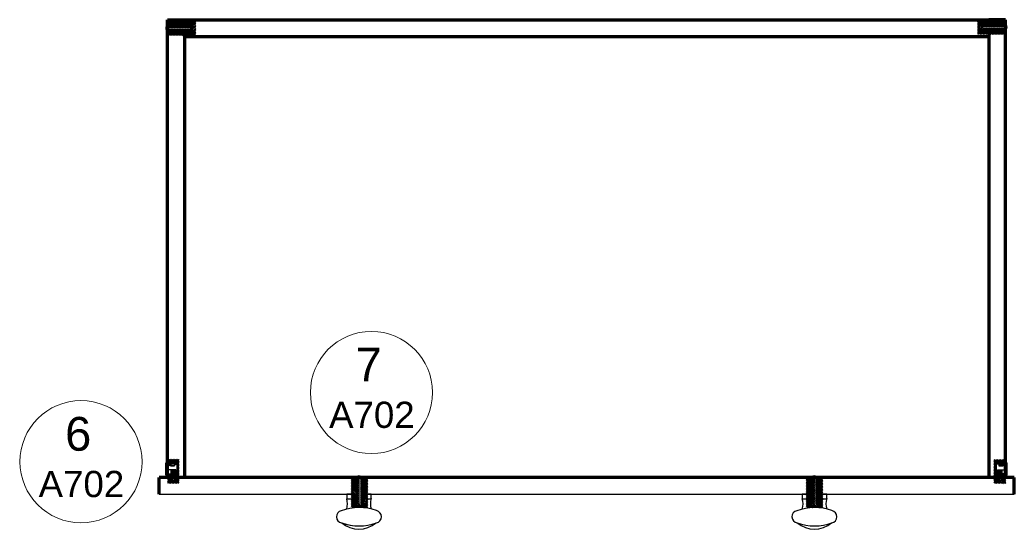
# Model space of a CAD drawing. Header units: centimetres. Extents: x 238 to 3561, y 129 to 1268.
# Drawn here: x 2676.6 to 2794.4, y 485.4 to 545.8 of the extents above; entities that cross this region are included whole.
import ezdxf
from ezdxf.enums import TextEntityAlignment as Align

# ---------------------------------------------------------------- set-up
doc = ezdxf.new("R2010")
doc.units = ezdxf.units.CM
doc.header["$MEASUREMENT"] = 0
doc.layers.add('A-ANNO-SYMB', color=2, linetype='Continuous', lineweight=18)
for name, color, linetype in [('A-FURN', 8, 'Continuous'), ('linee di incastro', 6, 'Continuous'), ('linee di prosp', 6, 'Continuous'), ('retini', 245, 'Continuous'), ('viti e cerniere', 3, 'Continuous')]:
    doc.layers.add(name, color=color, linetype=linetype)
doc.styles.get("Standard").update_dxf_attribs({"font": 'Arial.ttf'})

msp = doc.modelspace()

# ---------------------------------------------------------------- hatches: boundary and pattern name
at = {"layer": 'retini'}
h = msp.add_hatch(dxfattribs=at)
h.set_pattern_fill('ANSI31', color=256, angle=180)
h.set_pattern_definition([(225, (2064.44437, 715.66792), (0.088388348, -0.088388348), [])])
h.paths.add_polyline_path([(2694.11, 543.9), (2696.08, 543.9), (2696.07, 544.51), (2694.11, 544.51)])
h.paths.add_polyline_path([(2696.08, 543.9), (2697.41, 543.9), (2697.41, 545.58), (2696.08, 545.58), (2696.08, 545.01), (2697.05, 544.99), (2697.05, 544.51), (2696.06, 544.49)])
h.paths.add_polyline_path([(2694.11, 545.02), (2696.09, 545.02), (2696.08, 545.58), (2694.09, 545.58)])
h = msp.add_hatch(dxfattribs=at)
h.set_pattern_fill('ANSI31', color=256)
h.set_pattern_definition([(45, (3423.06683, 373.94506), (-0.088388348, 0.088388348), [])])
h.paths.add_polyline_path([(2793.4, 545.71), (2791.44, 545.71), (2791.44, 545.07), (2793.41, 545.07)])
h.paths.add_polyline_path([(2791.44, 545.71), (2790.1, 545.71), (2790.1, 544.03), (2791.44, 544.03), (2791.44, 544.65), (2790.46, 544.65), (2790.46, 545.07), (2791.44, 545.07)])
h.paths.add_polyline_path([(2793.42, 544.65), (2791.44, 544.65), (2791.44, 544.03), (2793.42, 544.03)])
h = msp.add_hatch(dxfattribs=at)
h.set_pattern_fill('ANSI31', color=256)
h.set_pattern_definition([(45, (2680.4708, 173.18687), (-0.08838835, 0.08838835), [])])
h.paths.add_polyline_path([(2694.54, 491.51), (2694.43, 491.51), (2694.43, 491.53), (2694.06, 491.53), (2694.06, 490.82), (2695.46, 490.82), (2695.46, 491.53), (2695.03, 491.53), (2695.03, 491.51), (2694.92, 491.51), (2694.92, 491.1), (2694.54, 491.1)])
h.paths.add_polyline_path([(2694.43, 491.91), (2694.06, 491.91), (2694.06, 491.53), (2694.43, 491.53)], flags=17)
h.paths.add_polyline_path([(2695.46, 493.68), (2694.04, 493.68), (2694.04, 493.17), (2695.21, 493.17), (2695.21, 491.91), (2695.03, 491.91), (2695.03, 491.53), (2695.46, 491.53)])
h = msp.add_hatch(dxfattribs=at)
h.set_pattern_fill('ANSI31', color=256)
h.set_pattern_definition([(45, (2779.27114, 173.16607), (-0.08838835, 0.08838835), [])])
h.paths.add_polyline_path([(2792.98, 491.49), (2793.09, 491.49), (2793.09, 491.51), (2793.45, 491.51), (2793.45, 490.8), (2792.05, 490.8), (2792.05, 491.51), (2792.49, 491.51), (2792.59, 491.49), (2792.59, 491.08), (2792.98, 491.08)])
h.paths.add_polyline_path([(2793.09, 491.89), (2793.45, 491.89), (2793.45, 491.51), (2793.09, 491.51)], flags=17)
h.paths.add_polyline_path([(2792.05, 493.66), (2793.47, 493.66), (2793.47, 493.14), (2792.3, 493.14), (2792.3, 491.89), (2792.49, 491.89), (2792.49, 491.51), (2792.05, 491.51)])
h = msp.add_hatch(dxfattribs=at)
h.set_pattern_fill('ANSI31', color=256, angle=90)
h.set_pattern_definition([(135, (2864.87699, 1064.06917), (-0.088388348, -0.088388348), [])])
h.paths.add_polyline_path([(2715.83, 489.53), (2715.83, 489.02), (2716.51, 489.04), (2716.51, 489.56)])
h.paths.add_polyline_path([(2715.83, 491.51), (2715.83, 489.53), (2716.5, 489.53), (2716.5, 491.51)])
edge = h.paths.add_edge_path()
edge.add_line((2715.83, 489.02), (2715.83, 487.96))
edge.add_line((2715.83, 487.96), (2716.39, 487.96))
edge.add_arc((2716.77, 482.02), 5.95, 86.2959, 93.7041, ccw=False)
edge.add_line((2717.16, 487.96), (2717.8, 487.96))
edge.add_line((2717.8, 487.96), (2717.8, 489.02))
edge.add_line((2717.8, 489.02), (2717.08, 489.04))
edge.add_line((2717.08, 489.04), (2717.1, 488.15))
edge.add_line((2717.1, 488.15), (2716.54, 488.15))
edge.add_line((2716.54, 488.15), (2716.51, 489.04))
edge.add_line((2716.51, 489.04), (2715.83, 489.02))
h.paths.add_polyline_path([(2717.09, 489.52), (2717.09, 489), (2717.8, 489.02), (2717.8, 489.53)])
h.paths.add_polyline_path([(2717.09, 491.52), (2717.09, 489.53), (2717.8, 489.53), (2717.8, 491.52)])
h = msp.add_hatch(dxfattribs=at)
h.set_pattern_fill('ANSI31', color=256, angle=90)
h.set_pattern_definition([(135, (2918.83515, 1064.0672), (-0.088388348, -0.088388348), [])])
h.paths.add_polyline_path([(2769.79, 489.53), (2769.79, 489.01), (2770.47, 489.04), (2770.47, 489.56)])
h.paths.add_polyline_path([(2769.79, 491.5), (2769.79, 489.53), (2770.46, 489.53), (2770.46, 491.51)])
edge = h.paths.add_edge_path()
edge.add_line((2769.79, 489.01), (2769.79, 487.96))
edge.add_line((2769.79, 487.96), (2770.35, 487.96))
edge.add_arc((2770.73, 482.01), 5.95, 86.2959, 93.7041, ccw=False)
edge.add_line((2771.12, 487.96), (2771.76, 487.96))
edge.add_line((2771.76, 487.96), (2771.76, 489.01))
edge.add_line((2771.76, 489.01), (2771.03, 489.03))
edge.add_line((2771.03, 489.03), (2771.06, 488.14))
edge.add_line((2771.06, 488.14), (2770.49, 488.15))
edge.add_line((2770.49, 488.15), (2770.47, 489.03))
edge.add_line((2770.47, 489.03), (2769.79, 489.01))
h.paths.add_polyline_path([(2771.05, 489.51), (2771.05, 488.99), (2771.76, 489.01), (2771.76, 489.53)])
h.paths.add_polyline_path([(2771.05, 491.52), (2771.05, 489.53), (2771.76, 489.53), (2771.76, 491.52)])

# ---------------------------------------------------------------- linework, layer by layer
at = {"layer": 'A-ANNO-SYMB', "linetype": 'Continuous', "lineweight": 20}
for centre in [(2718.25, 501.59), (2683.81, 493.39)]:
    msp.add_circle(centre, 7.24, dxfattribs=at)
at = {"layer": 'A-FURN', "linetype": 'ByBlock', "lineweight": 100}
for p, q in [((2694.08, 491.52), (2694.08, 545.75)), ((2694.08, 545.75), (2696.08, 545.75)), ((2696.08, 545.75), (2696.08, 544.95)), ((2696.08, 545.75), (2791.44, 545.75)), ((2793.44, 545.75), (2791.44, 545.75)), ((2791.44, 545.75), (2791.44, 545.07)), ((2791.44, 544.65), (2791.44, 491.52)), ((2793.44, 491.52), (2793.44, 545.75)), ((2696.08, 544.53), (2696.08, 491.52)), ((2791.44, 543.75), (2696.08, 543.75)), ((2693.08, 489.52), (2693.08, 491.52)), ((2794.44, 491.52), (2693.08, 491.52)), ((2794.44, 489.52), (2794.44, 491.52))]:
    msp.add_line(p, q, dxfattribs=at)
at = {"layer": 'A-FURN'}
for p, q in [((2693.08, 489.52), (2716.55, 489.52)), ((2717.05, 489.52), (2770.51, 489.52)), ((2771.01, 489.52), (2794.44, 489.52))]:
    msp.add_line(p, q, dxfattribs=at)
for points in [[(2716.55, 489.52), (2715.33, 489.52), (2715.33, 489), (2716.55, 489)], [(2717.05, 489), (2718.21, 489), (2718.21, 489.52), (2717.05, 489.52)], [(2770.51, 489.52), (2769.33, 489.52), (2769.33, 489), (2770.51, 489)], [(2771.01, 489), (2772.22, 489), (2772.22, 489.52), (2771.01, 489.52)]]:
    msp.add_lwpolyline(points, dxfattribs=at)
for centre, radius, start, end in [((2713.26, 488.39), 2.15, 343.4478, 16.5522), ((2720.28, 488.4), 2.15, 163.4478, 196.5522), ((2767.27, 488.39), 2.15, 343.4478, 16.5522), ((2774.28, 488.4), 2.15, 163.4478, 196.5522), ((2714.82, 486.86), 0.729, 102.209, 261.6083), ((2716.79, 482), 5.95, 69.8021, 110.8156), ((2718.68, 486.86), 0.747, 282.1469, 77.8531), ((2768.83, 486.86), 0.729, 102.209, 261.6083), ((2770.79, 482), 5.95, 69.8021, 110.8156), ((2772.69, 486.86), 0.747, 282.1469, 77.8531), ((2716.79, 491.72), 5.95, 249.6754, 290.1979), ((2716.77, 488.62), 3.22, 230.4429, 309.304), ((2716.79, 491.72), 5.95, 249.7825, 290.1979), ((2770.79, 491.72), 5.95, 249.6754, 290.1979), ((2770.77, 488.62), 3.22, 230.4429, 309.304), ((2770.79, 491.72), 5.95, 249.7825, 290.1979)]:
    msp.add_arc(centre, radius, start, end, dxfattribs=at)
at = {"layer": 'linee di incastro'}
for p, q in [((2694.45, 493.14), (2694.03, 493.14)), ((2695.21, 493.14), (2694.45, 493.14)), ((2695.21, 491.93), (2695.21, 493.14)), ((2792.3, 491.93), (2792.3, 493.14)), ((2792.3, 493.14), (2793.06, 493.14)), ((2793.06, 493.14), (2793.48, 493.14)), ((2694.08, 491.93), (2694.45, 491.93)), ((2694.45, 491.54), (2694.45, 491.93)), ((2694.99, 491.54), (2694.99, 491.93)), ((2694.99, 491.93), (2695.21, 491.93)), ((2792.52, 491.93), (2792.3, 491.93)), ((2792.52, 491.54), (2792.52, 491.93)), ((2793.06, 491.54), (2793.06, 491.93)), ((2793.42, 491.93), (2793.06, 491.93))]:
    msp.add_line(p, q, dxfattribs=at)
at = {"layer": 'linee di prosp'}
for p, q in [((2694.09, 544.95), (2696.99, 544.95)), ((2696.99, 544.95), (2696.99, 544.53)), ((2793.42, 545.07), (2790.52, 545.07)), ((2790.52, 545.07), (2790.52, 544.65)), ((2790.52, 544.65), (2793.43, 544.65)), ((2696.99, 544.53), (2694.08, 544.53)), ((2694.56, 491.13), (2694.56, 491.53)), ((2694.89, 491.13), (2694.56, 491.13)), ((2694.89, 491.53), (2694.89, 491.13)), ((2716.55, 488.18), (2716.55, 491.51)), ((2717.05, 491.49), (2717.05, 488.18)), ((2770.51, 488.18), (2770.51, 491.51)), ((2771.01, 491.49), (2771.01, 488.18)), ((2792.62, 491.53), (2792.62, 491.13)), ((2792.62, 491.13), (2792.95, 491.13)), ((2792.95, 491.13), (2792.95, 491.53)), ((2717.05, 488.18), (2716.55, 488.18)), ((2771.01, 488.18), (2770.51, 488.18))]:
    msp.add_line(p, q, dxfattribs=at)
at = {"layer": 'viti e cerniere'}
for p, q in [((2694.05, 544.67), (2694.08, 544.67)), ((2694.09, 544.85), (2694.16, 544.85)), ((2694.14, 544.67), (2694.21, 544.67)), ((2694.22, 544.85), (2694.3, 544.85)), ((2694.27, 544.67), (2694.35, 544.67)), ((2694.36, 544.85), (2694.43, 544.85)), ((2694.41, 544.67), (2694.48, 544.67)), ((2694.49, 544.85), (2694.57, 544.85)), ((2694.54, 544.67), (2694.62, 544.67)), ((2694.63, 544.85), (2694.71, 544.85)), ((2694.68, 544.67), (2694.76, 544.67)), ((2694.76, 544.85), (2694.84, 544.85)), ((2694.81, 544.67), (2694.89, 544.67)), ((2694.9, 544.85), (2694.98, 544.85)), ((2694.95, 544.67), (2695.03, 544.67)), ((2695.04, 544.85), (2695.11, 544.85)), ((2695.09, 544.67), (2695.16, 544.67)), ((2695.17, 544.85), (2695.25, 544.85)), ((2695.22, 544.67), (2695.3, 544.67)), ((2695.31, 544.85), (2695.38, 544.85)), ((2695.36, 544.67), (2695.43, 544.67)), ((2695.44, 544.85), (2695.52, 544.85)), ((2695.49, 544.67), (2695.57, 544.67)), ((2695.58, 544.85), (2695.65, 544.85)), ((2695.63, 544.67), (2695.7, 544.67)), ((2695.71, 544.85), (2695.79, 544.85)), ((2695.76, 544.67), (2695.84, 544.67)), ((2695.85, 544.85), (2695.93, 544.85)), ((2695.9, 544.67), (2695.98, 544.67)), ((2695.99, 544.85), (2696.06, 544.85)), ((2696.04, 544.67), (2696.11, 544.67)), ((2696.12, 544.85), (2696.2, 544.85)), ((2696.17, 544.67), (2696.25, 544.67)), ((2696.26, 544.85), (2696.33, 544.85)), ((2696.31, 544.67), (2696.38, 544.67)), ((2696.39, 544.85), (2696.47, 544.85)), ((2696.44, 544.67), (2696.52, 544.67)), ((2696.53, 544.85), (2696.6, 544.85)), ((2696.58, 544.67), (2696.65, 544.67)), ((2696.66, 544.85), (2696.74, 544.85)), ((2696.74, 544.91), (2696.8, 544.83)), ((2790.78, 545.03), (2790.71, 544.95)), ((2790.85, 544.97), (2790.77, 544.97)), ((2790.94, 544.78), (2790.86, 544.78)), ((2790.99, 544.97), (2790.91, 544.97)), ((2791.07, 544.78), (2791, 544.78)), ((2791.12, 544.97), (2791.05, 544.97)), ((2791.21, 544.78), (2791.13, 544.78)), ((2791.26, 544.97), (2791.18, 544.97)), ((2791.34, 544.78), (2791.27, 544.78)), ((2791.39, 544.97), (2791.32, 544.97)), ((2791.48, 544.78), (2791.4, 544.78)), ((2791.53, 544.97), (2791.45, 544.97)), ((2791.61, 544.78), (2791.54, 544.78)), ((2791.66, 544.97), (2791.59, 544.97)), ((2791.75, 544.78), (2791.67, 544.78)), ((2791.8, 544.97), (2791.72, 544.97)), ((2791.89, 544.78), (2791.81, 544.78)), ((2791.94, 544.97), (2791.86, 544.97)), ((2792.02, 544.78), (2791.95, 544.78)), ((2792.07, 544.97), (2792, 544.97)), ((2792.16, 544.78), (2792.08, 544.78)), ((2792.21, 544.97), (2792.13, 544.97)), ((2792.29, 544.78), (2792.22, 544.78)), ((2792.34, 544.97), (2792.27, 544.97)), ((2792.43, 544.78), (2792.35, 544.78)), ((2792.48, 544.97), (2792.4, 544.97)), ((2792.56, 544.78), (2792.49, 544.78)), ((2792.61, 544.97), (2792.54, 544.97)), ((2792.7, 544.78), (2792.62, 544.78)), ((2792.75, 544.97), (2792.67, 544.97)), ((2792.84, 544.78), (2792.76, 544.78)), ((2792.89, 544.97), (2792.81, 544.97)), ((2792.97, 544.78), (2792.89, 544.78)), ((2793.02, 544.97), (2792.94, 544.97)), ((2793.11, 544.78), (2793.03, 544.78)), ((2793.16, 544.97), (2793.08, 544.97)), ((2793.24, 544.78), (2793.17, 544.78)), ((2793.29, 544.97), (2793.22, 544.97)), ((2793.38, 544.78), (2793.3, 544.78)), ((2793.43, 544.97), (2793.35, 544.97)), ((2793.46, 544.78), (2793.44, 544.78)), ((2693.88, 491.81), (2693.88, 493.25)), ((2693.88, 493.25), (2694.07, 493.11)), ((2694.07, 493.11), (2694.07, 491.95)), ((2694.08, 493.11), (2694.36, 493.11)), ((2694.36, 492.88), (2694.36, 493.11)), ((2694.88, 492.88), (2694.36, 492.88)), ((2694.89, 493.08), (2694.45, 493.08)), ((2694.45, 493.08), (2694.45, 492.9)), ((2694.45, 492.9), (2694.89, 492.9)), ((2694.57, 492.9), (2694.57, 492.88)), ((2694.87, 492.9), (2694.87, 492.88)), ((2694.88, 493.11), (2695.19, 493.11)), ((2694.88, 493.11), (2694.88, 492.88)), ((2695.19, 493.11), (2695.19, 492.16)), ((2792.62, 493.11), (2792.32, 493.11)), ((2792.32, 493.11), (2792.32, 492.16)), ((2792.62, 493.11), (2792.62, 492.88)), ((2792.62, 493.08), (2793.06, 493.08)), ((2793.06, 492.91), (2792.62, 492.91)), ((2792.62, 492.88), (2793.14, 492.88)), ((2792.64, 492.91), (2792.64, 492.88)), ((2792.94, 492.91), (2792.94, 492.88)), ((2793.06, 493.08), (2793.06, 492.91)), ((2793.42, 493.11), (2793.14, 493.11)), ((2793.14, 492.88), (2793.14, 493.11)), ((2793.62, 493.25), (2793.43, 493.11)), ((2793.43, 493.11), (2793.43, 491.95)), ((2793.62, 491.81), (2793.62, 493.25)), ((2694.07, 491.95), (2693.88, 491.81)), ((2694.17, 492.44), (2694.07, 492.44)), ((2695.04, 492.44), (2694.17, 492.44)), ((2694.5, 491.53), (2694.5, 492.44)), ((2694.5, 491.61), (2694.94, 491.61)), ((2694.54, 491.61), (2694.54, 492.44)), ((2694.69, 491.61), (2694.69, 492.44)), ((2694.72, 491.61), (2694.69, 491.61)), ((2694.7, 491.61), (2694.74, 491.61)), ((2694.72, 491.61), (2694.76, 491.61)), ((2694.76, 491.61), (2694.76, 492.44)), ((2694.9, 492.44), (2694.9, 491.61)), ((2694.94, 492.44), (2694.94, 491.53)), ((2695.04, 491.95), (2695.04, 492.44)), ((2695.19, 492.16), (2695.04, 491.95)), ((2792.32, 492.16), (2792.47, 491.95)), ((2792.47, 492.44), (2793.33, 492.44)), ((2792.47, 491.95), (2792.47, 492.44)), ((2792.57, 492.44), (2792.57, 491.53)), ((2793.01, 491.61), (2792.57, 491.61)), ((2792.61, 492.44), (2792.61, 491.61)), ((2792.75, 491.61), (2792.75, 492.44)), ((2792.79, 491.61), (2792.75, 491.61)), ((2792.8, 491.61), (2792.77, 491.61)), ((2792.79, 491.61), (2792.82, 491.61)), ((2792.82, 491.61), (2792.82, 492.44)), ((2792.97, 491.61), (2792.97, 492.44)), ((2793.01, 491.53), (2793.01, 492.44)), ((2793.33, 492.44), (2793.43, 492.44)), ((2793.43, 491.95), (2793.62, 491.81)), ((2694.94, 491.53), (2694.5, 491.53)), ((2694.63, 491.49), (2694.63, 491.42)), ((2694.63, 491.36), (2694.63, 491.28)), ((2694.63, 491.22), (2694.63, 491.15)), ((2694.63, 491.15), (2694.81, 491.15)), ((2694.81, 491.53), (2694.81, 491.5)), ((2694.81, 491.44), (2694.81, 491.37)), ((2694.81, 491.31), (2694.81, 491.23)), ((2694.81, 491.15), (2694.81, 491.17)), ((2716.68, 491.5), (2716.68, 491.43)), ((2716.68, 491.37), (2716.68, 491.29)), ((2716.68, 491.23), (2716.68, 491.16)), ((2716.68, 491.1), (2716.68, 491.02)), ((2716.68, 490.96), (2716.68, 490.89)), ((2716.68, 490.83), (2716.68, 490.75)), ((2716.68, 490.69), (2716.68, 490.61)), ((2716.68, 490.56), (2716.68, 490.48)), ((2716.68, 490.42), (2716.68, 490.34)), ((2716.86, 491.54), (2716.86, 491.51)), ((2716.86, 491.45), (2716.86, 491.38)), ((2716.86, 491.45), (2716.86, 491.38)), ((2716.86, 491.32), (2716.86, 491.24)), ((2716.86, 491.32), (2716.86, 491.24)), ((2716.86, 491.18), (2716.86, 491.11)), ((2716.86, 491.05), (2716.86, 490.97)), ((2716.86, 490.91), (2716.86, 490.84)), ((2716.86, 490.78), (2716.86, 490.7)), ((2716.86, 490.64), (2716.86, 490.56)), ((2716.86, 490.51), (2716.86, 490.43)), ((2770.64, 491.5), (2770.64, 491.43)), ((2770.64, 491.37), (2770.64, 491.29)), ((2770.64, 491.23), (2770.64, 491.16)), ((2770.64, 491.1), (2770.64, 491.02)), ((2770.64, 490.96), (2770.64, 490.88)), ((2770.64, 490.82), (2770.64, 490.75)), ((2770.64, 490.69), (2770.64, 490.61)), ((2770.64, 490.55), (2770.64, 490.48)), ((2770.64, 490.42), (2770.64, 490.34)), ((2770.82, 491.54), (2770.82, 491.51)), ((2770.82, 491.45), (2770.82, 491.38)), ((2770.82, 491.45), (2770.82, 491.38)), ((2770.82, 491.32), (2770.82, 491.24)), ((2770.82, 491.32), (2770.82, 491.24)), ((2770.82, 491.18), (2770.82, 491.11)), ((2770.82, 491.05), (2770.82, 490.97)), ((2770.82, 490.91), (2770.82, 490.83)), ((2770.82, 490.77), (2770.82, 490.7)), ((2770.82, 490.64), (2770.82, 490.56)), ((2770.82, 490.5), (2770.82, 490.43)), ((2792.57, 491.53), (2793.01, 491.53)), ((2792.69, 491.53), (2792.69, 491.5)), ((2792.69, 491.44), (2792.69, 491.37)), ((2792.69, 491.31), (2792.69, 491.23)), ((2792.69, 491.15), (2792.69, 491.17)), ((2792.88, 491.15), (2792.69, 491.15)), ((2792.88, 491.49), (2792.88, 491.42)), ((2792.88, 491.36), (2792.88, 491.28)), ((2792.88, 491.22), (2792.88, 491.15)), ((2716.68, 490.28), (2716.68, 490.21)), ((2716.68, 490.15), (2716.68, 490.07)), ((2716.68, 490.01), (2716.68, 489.94)), ((2716.68, 489.88), (2716.68, 489.8)), ((2716.68, 489.74), (2716.68, 489.67)), ((2716.68, 489.61), (2716.68, 489.53)), ((2716.68, 489.47), (2716.68, 489.39)), ((2716.68, 489.34), (2716.68, 489.26)), ((2716.68, 489.2), (2716.68, 489.12)), ((2716.86, 490.37), (2716.86, 490.29)), ((2716.86, 490.23), (2716.86, 490.16)), ((2716.86, 490.1), (2716.86, 490.02)), ((2716.86, 489.96), (2716.86, 489.89)), ((2716.86, 489.83), (2716.86, 489.75)), ((2716.86, 489.69), (2716.86, 489.62)), ((2716.86, 489.56), (2716.86, 489.48)), ((2716.86, 489.42), (2716.86, 489.34)), ((2716.86, 489.29), (2716.86, 489.21)), ((2770.64, 490.28), (2770.64, 490.21)), ((2770.64, 490.15), (2770.64, 490.07)), ((2770.64, 490.01), (2770.64, 489.93)), ((2770.64, 489.88), (2770.64, 489.8)), ((2770.64, 489.74), (2770.64, 489.66)), ((2770.64, 489.6), (2770.64, 489.53)), ((2770.64, 489.47), (2770.64, 489.39)), ((2770.64, 489.33), (2770.64, 489.26)), ((2770.64, 489.2), (2770.64, 489.12)), ((2770.82, 490.37), (2770.82, 490.29)), ((2770.82, 490.23), (2770.82, 490.16)), ((2770.82, 490.1), (2770.82, 490.02)), ((2770.82, 489.96), (2770.82, 489.88)), ((2770.82, 489.83), (2770.82, 489.75)), ((2770.82, 489.69), (2770.82, 489.61)), ((2770.82, 489.55), (2770.82, 489.48)), ((2770.82, 489.42), (2770.82, 489.34)), ((2770.82, 489.28), (2770.82, 489.21)), ((2716.68, 489.06), (2716.68, 488.99)), ((2716.68, 488.93), (2716.68, 488.85)), ((2716.68, 488.79), (2716.68, 488.72)), ((2716.68, 488.66), (2716.68, 488.58)), ((2716.68, 488.52), (2716.68, 488.45)), ((2716.86, 489.15), (2716.86, 489.07)), ((2716.86, 489.01), (2716.86, 488.94)), ((2716.86, 488.88), (2716.86, 488.8)), ((2716.86, 488.74), (2716.86, 488.67)), ((2716.86, 488.61), (2716.86, 488.53)), ((2770.64, 489.06), (2770.64, 488.99)), ((2770.64, 488.93), (2770.64, 488.85)), ((2770.64, 488.79), (2770.64, 488.71)), ((2770.64, 488.66), (2770.64, 488.58)), ((2770.64, 488.52), (2770.64, 488.44)), ((2770.82, 489.15), (2770.82, 489.07)), ((2770.82, 489.01), (2770.82, 488.94)), ((2770.82, 488.88), (2770.82, 488.8)), ((2770.82, 488.74), (2770.82, 488.66)), ((2770.82, 488.61), (2770.82, 488.53))]:
    msp.add_line(p, q, dxfattribs=at)
for points in [[(2694.05, 544.48), (2694.02, 544.48, -0.451416), (2694.02, 545.04), (2694.05, 545.04)], [(2793.46, 544.59), (2793.5, 544.59, 0.451416), (2793.5, 545.16), (2793.46, 545.16)], [(2717.05, 491.54), (2717.05, 491.58, 0.451416), (2716.49, 491.58), (2716.49, 491.54)], [(2771.01, 491.54), (2771.01, 491.57, 0.451416), (2770.45, 491.57), (2770.45, 491.54)]]:
    msp.add_lwpolyline(points, format="xyb", close=True, dxfattribs=at)
for points in [[(2694.05, 544.88), (2694.09, 544.85)], [(2694.08, 544.67), (2694.14, 544.61)], [(2694.14, 544.67), (2694.14, 544.61)], [(2694.16, 544.91), (2694.22, 544.85)], [(2694.16, 544.91), (2694.16, 544.85)], [(2694.21, 544.67), (2694.27, 544.61)], [(2694.27, 544.67), (2694.27, 544.61)], [(2694.3, 544.91), (2694.36, 544.85)], [(2694.3, 544.91), (2694.3, 544.85)], [(2694.35, 544.67), (2694.41, 544.61)], [(2694.41, 544.67), (2694.41, 544.61)], [(2694.43, 544.91), (2694.49, 544.85)], [(2694.43, 544.91), (2694.43, 544.85)], [(2694.48, 544.67), (2694.54, 544.61)], [(2694.54, 544.67), (2694.54, 544.61)], [(2694.57, 544.91), (2694.63, 544.85)], [(2694.57, 544.91), (2694.57, 544.85)], [(2694.62, 544.67), (2694.68, 544.61)], [(2694.68, 544.67), (2694.68, 544.61)], [(2694.71, 544.91), (2694.76, 544.85)], [(2694.71, 544.91), (2694.71, 544.85)], [(2694.76, 544.67), (2694.81, 544.61)], [(2694.81, 544.67), (2694.81, 544.61)], [(2694.84, 544.91), (2694.9, 544.85)], [(2694.84, 544.91), (2694.84, 544.85)], [(2694.89, 544.67), (2694.95, 544.61)], [(2694.95, 544.67), (2694.95, 544.61)], [(2694.98, 544.91), (2695.04, 544.85)], [(2694.98, 544.91), (2694.98, 544.85)], [(2695.03, 544.67), (2695.09, 544.61)], [(2695.09, 544.67), (2695.09, 544.61)], [(2695.11, 544.91), (2695.17, 544.85)], [(2695.11, 544.91), (2695.11, 544.85)], [(2695.16, 544.67), (2695.22, 544.61)], [(2695.22, 544.67), (2695.22, 544.61)], [(2695.25, 544.91), (2695.31, 544.85)], [(2695.25, 544.91), (2695.25, 544.85)], [(2695.3, 544.67), (2695.36, 544.61)], [(2695.36, 544.67), (2695.36, 544.61)], [(2695.38, 544.91), (2695.44, 544.85)], [(2695.38, 544.91), (2695.38, 544.85)], [(2695.43, 544.67), (2695.49, 544.61)], [(2695.49, 544.67), (2695.49, 544.61)], [(2695.52, 544.91), (2695.58, 544.85)], [(2695.52, 544.91), (2695.52, 544.85)], [(2695.57, 544.67), (2695.63, 544.61)], [(2695.63, 544.67), (2695.63, 544.61)], [(2695.65, 544.91), (2695.71, 544.85)], [(2695.65, 544.91), (2695.65, 544.85)], [(2695.7, 544.67), (2695.76, 544.61)], [(2695.76, 544.67), (2695.76, 544.61)], [(2695.79, 544.91), (2695.85, 544.85)], [(2695.79, 544.91), (2695.79, 544.85)], [(2695.84, 544.67), (2695.9, 544.61)], [(2695.9, 544.67), (2695.9, 544.61)], [(2695.93, 544.91), (2695.99, 544.85)], [(2695.93, 544.91), (2695.93, 544.85)], [(2695.98, 544.67), (2696.04, 544.61)], [(2696.04, 544.67), (2696.04, 544.61)], [(2696.06, 544.91), (2696.12, 544.85)], [(2696.06, 544.91), (2696.06, 544.85)], [(2696.11, 544.67), (2696.17, 544.61)], [(2696.17, 544.67), (2696.17, 544.61)], [(2696.2, 544.91), (2696.26, 544.85)], [(2696.2, 544.91), (2696.2, 544.85)], [(2696.25, 544.67), (2696.31, 544.61)], [(2696.31, 544.67), (2696.31, 544.61)], [(2696.33, 544.91), (2696.39, 544.85)], [(2696.33, 544.91), (2696.33, 544.85)], [(2696.38, 544.67), (2696.44, 544.61)], [(2696.44, 544.67), (2696.44, 544.61)], [(2696.47, 544.91), (2696.53, 544.85)], [(2696.47, 544.91), (2696.47, 544.85)], [(2696.52, 544.67), (2696.58, 544.61)], [(2696.58, 544.67), (2696.58, 544.61)], [(2696.6, 544.91), (2696.66, 544.85)], [(2696.6, 544.91), (2696.6, 544.85)], [(2696.65, 544.67), (2696.71, 544.61)], [(2696.71, 544.67), (2696.77, 544.67), (2696.93, 544.76), (2696.8, 544.83)], [(2696.71, 544.67), (2696.71, 544.61)], [(2696.74, 544.91), (2696.74, 544.85)], [(2790.8, 544.78), (2790.74, 544.78), (2790.58, 544.88), (2790.71, 544.95)], [(2790.78, 545.03), (2790.78, 544.97)], [(2790.8, 544.78), (2790.8, 544.73)], [(2790.86, 544.78), (2790.8, 544.73)], [(2790.91, 545.03), (2790.85, 544.97)], [(2790.91, 545.03), (2790.91, 544.97)], [(2790.94, 544.78), (2790.94, 544.73)], [(2791, 544.78), (2790.94, 544.73)], [(2791.05, 545.03), (2790.99, 544.97)], [(2791.05, 545.03), (2791.05, 544.97)], [(2791.07, 544.78), (2791.07, 544.73)], [(2791.13, 544.78), (2791.07, 544.73)], [(2791.18, 545.03), (2791.12, 544.97)], [(2791.18, 545.03), (2791.18, 544.97)], [(2791.21, 544.78), (2791.21, 544.73)], [(2791.27, 544.78), (2791.21, 544.73)], [(2791.32, 545.03), (2791.26, 544.97)], [(2791.32, 545.03), (2791.32, 544.97)], [(2791.34, 544.78), (2791.34, 544.73)], [(2791.4, 544.78), (2791.34, 544.73)], [(2791.45, 545.03), (2791.39, 544.97)], [(2791.45, 545.03), (2791.45, 544.97)], [(2791.48, 544.78), (2791.48, 544.73)], [(2791.54, 544.78), (2791.48, 544.73)], [(2791.59, 545.03), (2791.53, 544.97)], [(2791.59, 545.03), (2791.59, 544.97)], [(2791.61, 544.78), (2791.61, 544.73)], [(2791.67, 544.78), (2791.61, 544.73)], [(2791.72, 545.03), (2791.66, 544.97)], [(2791.72, 545.03), (2791.72, 544.97)], [(2791.75, 544.78), (2791.75, 544.73)], [(2791.81, 544.78), (2791.75, 544.73)], [(2791.86, 545.03), (2791.8, 544.97)], [(2791.86, 545.03), (2791.86, 544.97)], [(2791.89, 544.78), (2791.89, 544.73)], [(2791.95, 544.78), (2791.89, 544.73)], [(2792, 545.03), (2791.94, 544.97)], [(2792, 545.03), (2792, 544.97)], [(2792.02, 544.78), (2792.02, 544.73)], [(2792.08, 544.78), (2792.02, 544.73)], [(2792.13, 545.03), (2792.07, 544.97)], [(2792.13, 545.03), (2792.13, 544.97)], [(2792.16, 544.78), (2792.16, 544.73)], [(2792.22, 544.78), (2792.16, 544.73)], [(2792.27, 545.03), (2792.21, 544.97)], [(2792.27, 545.03), (2792.27, 544.97)], [(2792.29, 544.78), (2792.29, 544.73)], [(2792.35, 544.78), (2792.29, 544.73)], [(2792.4, 545.03), (2792.34, 544.97)], [(2792.4, 545.03), (2792.4, 544.97)], [(2792.43, 544.78), (2792.43, 544.73)], [(2792.49, 544.78), (2792.43, 544.73)], [(2792.54, 545.03), (2792.48, 544.97)], [(2792.54, 545.03), (2792.54, 544.97)], [(2792.56, 544.78), (2792.56, 544.73)], [(2792.62, 544.78), (2792.56, 544.73)], [(2792.67, 545.03), (2792.61, 544.97)], [(2792.67, 545.03), (2792.67, 544.97)], [(2792.7, 544.78), (2792.7, 544.73)], [(2792.76, 544.78), (2792.7, 544.73)], [(2792.81, 545.03), (2792.75, 544.97)], [(2792.81, 545.03), (2792.81, 544.97)], [(2792.84, 544.78), (2792.84, 544.73)], [(2792.89, 544.78), (2792.84, 544.73)], [(2792.94, 545.03), (2792.89, 544.97)], [(2792.94, 545.03), (2792.94, 544.97)], [(2792.97, 544.78), (2792.97, 544.73)], [(2793.03, 544.78), (2792.97, 544.73)], [(2793.08, 545.03), (2793.02, 544.97)], [(2793.08, 545.03), (2793.08, 544.97)], [(2793.11, 544.78), (2793.11, 544.73)], [(2793.17, 544.78), (2793.11, 544.73)], [(2793.22, 545.03), (2793.16, 544.97)], [(2793.22, 545.03), (2793.22, 544.97)], [(2793.3, 544.78), (2793.24, 544.73)], [(2793.24, 544.78), (2793.24, 544.73)], [(2793.35, 545.03), (2793.29, 544.97)], [(2793.35, 545.03), (2793.35, 544.97)], [(2793.38, 544.78), (2793.38, 544.73)], [(2793.44, 544.78), (2793.38, 544.73)], [(2793.46, 545), (2793.43, 544.97)], [(2694.57, 491.42), (2694.63, 491.36)], [(2694.57, 491.42), (2694.63, 491.42)], [(2694.57, 491.28), (2694.63, 491.22)], [(2694.57, 491.28), (2694.63, 491.28)], [(2694.59, 491.53), (2694.63, 491.49)], [(2694.81, 491.5), (2694.87, 491.45)], [(2694.81, 491.45), (2694.87, 491.45)], [(2694.81, 491.37), (2694.87, 491.31)], [(2694.81, 491.31), (2694.87, 491.31)], [(2694.81, 491.23), (2694.87, 491.17)], [(2694.81, 491.17), (2694.87, 491.17)], [(2716.62, 491.43), (2716.68, 491.37)], [(2716.62, 491.43), (2716.68, 491.43)], [(2716.62, 491.29), (2716.68, 491.23)], [(2716.62, 491.29), (2716.68, 491.29)], [(2716.62, 491.16), (2716.68, 491.1)], [(2716.62, 491.16), (2716.68, 491.16)], [(2716.62, 491.02), (2716.68, 490.96)], [(2716.62, 491.02), (2716.68, 491.02)], [(2716.62, 490.89), (2716.68, 490.83)], [(2716.62, 490.89), (2716.68, 490.89)], [(2716.62, 490.75), (2716.68, 490.69)], [(2716.62, 490.75), (2716.68, 490.75)], [(2716.62, 490.61), (2716.68, 490.56)], [(2716.62, 490.61), (2716.68, 490.61)], [(2716.62, 490.48), (2716.68, 490.42)], [(2716.62, 490.48), (2716.68, 490.48)], [(2716.64, 491.54), (2716.68, 491.5)], [(2716.86, 491.51), (2716.92, 491.45)], [(2716.86, 491.45), (2716.86, 491.45), (2716.92, 491.45)], [(2716.86, 491.38), (2716.86, 491.38), (2716.92, 491.32)], [(2716.86, 491.32), (2716.86, 491.32), (2716.92, 491.32)], [(2716.86, 491.24), (2716.86, 491.24), (2716.92, 491.18)], [(2716.86, 491.18), (2716.86, 491.18), (2716.92, 491.18)], [(2716.86, 491.11), (2716.86, 491.11), (2716.92, 491.05)], [(2716.86, 491.05), (2716.86, 491.05), (2716.92, 491.05)], [(2716.86, 490.97), (2716.86, 490.97), (2716.92, 490.91)], [(2716.86, 490.91), (2716.86, 490.91), (2716.92, 490.91)], [(2716.86, 490.84), (2716.86, 490.84), (2716.92, 490.78)], [(2716.86, 490.78), (2716.86, 490.78), (2716.92, 490.78)], [(2716.86, 490.7), (2716.86, 490.7), (2716.92, 490.64)], [(2716.86, 490.64), (2716.86, 490.64), (2716.92, 490.64)], [(2716.86, 490.56), (2716.86, 490.56), (2716.92, 490.51)], [(2716.86, 490.51), (2716.86, 490.51), (2716.92, 490.51)], [(2716.86, 490.43), (2716.86, 490.43), (2716.92, 490.37)], [(2770.58, 491.43), (2770.64, 491.37)], [(2770.58, 491.43), (2770.64, 491.43)], [(2770.58, 491.29), (2770.64, 491.23)], [(2770.58, 491.29), (2770.64, 491.29)], [(2770.58, 491.16), (2770.64, 491.1)], [(2770.58, 491.16), (2770.64, 491.16)], [(2770.58, 491.02), (2770.64, 490.96)], [(2770.58, 491.02), (2770.64, 491.02)], [(2770.58, 490.88), (2770.64, 490.82)], [(2770.58, 490.88), (2770.64, 490.88)], [(2770.58, 490.75), (2770.64, 490.69)], [(2770.58, 490.75), (2770.64, 490.75)], [(2770.58, 490.61), (2770.64, 490.55)], [(2770.58, 490.61), (2770.64, 490.61)], [(2770.58, 490.48), (2770.64, 490.42)], [(2770.58, 490.48), (2770.64, 490.48)], [(2770.6, 491.54), (2770.64, 491.5)], [(2770.82, 491.51), (2770.88, 491.45)], [(2770.82, 491.45), (2770.82, 491.45), (2770.88, 491.45)], [(2770.82, 491.38), (2770.82, 491.38), (2770.88, 491.32)], [(2770.82, 491.32), (2770.82, 491.32), (2770.88, 491.32)], [(2770.82, 491.24), (2770.82, 491.24), (2770.88, 491.18)], [(2770.82, 491.18), (2770.82, 491.18), (2770.88, 491.18)], [(2770.82, 491.11), (2770.82, 491.11), (2770.88, 491.05)], [(2770.82, 491.05), (2770.82, 491.05), (2770.88, 491.05)], [(2770.82, 490.97), (2770.82, 490.97), (2770.88, 490.91)], [(2770.82, 490.91), (2770.82, 490.91), (2770.88, 490.91)], [(2770.82, 490.83), (2770.82, 490.83), (2770.88, 490.77)], [(2770.82, 490.77), (2770.82, 490.77), (2770.88, 490.77)], [(2770.82, 490.7), (2770.82, 490.7), (2770.88, 490.64)], [(2770.82, 490.64), (2770.82, 490.64), (2770.88, 490.64)], [(2770.82, 490.56), (2770.82, 490.56), (2770.88, 490.5)], [(2770.82, 490.5), (2770.82, 490.5), (2770.88, 490.5)], [(2770.82, 490.43), (2770.82, 490.43), (2770.88, 490.37)], [(2792.69, 491.5), (2792.64, 491.45)], [(2792.69, 491.45), (2792.64, 491.45)], [(2792.69, 491.37), (2792.64, 491.31)], [(2792.69, 491.31), (2792.64, 491.31)], [(2792.69, 491.23), (2792.64, 491.17)], [(2792.69, 491.17), (2792.64, 491.17)], [(2792.91, 491.53), (2792.88, 491.49)], [(2792.94, 491.42), (2792.88, 491.36)], [(2792.94, 491.42), (2792.88, 491.42)], [(2792.94, 491.28), (2792.88, 491.22)], [(2792.94, 491.28), (2792.88, 491.28)], [(2716.62, 490.34), (2716.68, 490.28)], [(2716.62, 490.34), (2716.68, 490.34)], [(2716.62, 490.21), (2716.68, 490.15)], [(2716.62, 490.21), (2716.68, 490.21)], [(2716.62, 490.07), (2716.68, 490.01)], [(2716.62, 490.07), (2716.68, 490.07)], [(2716.62, 489.94), (2716.68, 489.88)], [(2716.62, 489.94), (2716.68, 489.94)], [(2716.62, 489.8), (2716.68, 489.74)], [(2716.62, 489.8), (2716.68, 489.8)], [(2716.62, 489.67), (2716.68, 489.61)], [(2716.62, 489.67), (2716.68, 489.67)], [(2716.62, 489.53), (2716.68, 489.47)], [(2716.62, 489.53), (2716.68, 489.53)], [(2716.62, 489.39), (2716.68, 489.34)], [(2716.62, 489.39), (2716.68, 489.39)], [(2716.62, 489.26), (2716.68, 489.2)], [(2716.62, 489.26), (2716.68, 489.26)], [(2716.86, 490.37), (2716.86, 490.37), (2716.92, 490.37)], [(2716.86, 490.29), (2716.86, 490.29), (2716.92, 490.23)], [(2716.86, 490.23), (2716.86, 490.23), (2716.92, 490.23)], [(2716.86, 490.16), (2716.86, 490.16), (2716.92, 490.1)], [(2716.86, 490.1), (2716.86, 490.1), (2716.92, 490.1)], [(2716.86, 490.02), (2716.86, 490.02), (2716.92, 489.96)], [(2716.86, 489.96), (2716.86, 489.96), (2716.92, 489.96)], [(2716.86, 489.89), (2716.86, 489.89), (2716.92, 489.83)], [(2716.86, 489.83), (2716.86, 489.83), (2716.92, 489.83)], [(2716.86, 489.75), (2716.86, 489.75), (2716.92, 489.69)], [(2716.86, 489.69), (2716.86, 489.69), (2716.92, 489.69)], [(2716.86, 489.62), (2716.86, 489.62), (2716.92, 489.56)], [(2716.86, 489.56), (2716.86, 489.56), (2716.92, 489.56)], [(2716.86, 489.48), (2716.86, 489.48), (2716.92, 489.42)], [(2716.86, 489.42), (2716.86, 489.42), (2716.92, 489.42)], [(2716.86, 489.34), (2716.86, 489.34), (2716.92, 489.29)], [(2716.86, 489.29), (2716.86, 489.29), (2716.92, 489.29)], [(2716.86, 489.21), (2716.86, 489.21), (2716.92, 489.15)], [(2770.58, 490.34), (2770.64, 490.28)], [(2770.58, 490.34), (2770.64, 490.34)], [(2770.58, 490.21), (2770.64, 490.15)], [(2770.58, 490.21), (2770.64, 490.21)], [(2770.58, 490.07), (2770.64, 490.01)], [(2770.58, 490.07), (2770.64, 490.07)], [(2770.58, 489.93), (2770.64, 489.88)], [(2770.58, 489.93), (2770.64, 489.93)], [(2770.58, 489.8), (2770.64, 489.74)], [(2770.58, 489.8), (2770.64, 489.8)], [(2770.58, 489.66), (2770.64, 489.6)], [(2770.58, 489.66), (2770.64, 489.66)], [(2770.58, 489.53), (2770.64, 489.47)], [(2770.58, 489.53), (2770.64, 489.53)], [(2770.58, 489.39), (2770.64, 489.33)], [(2770.58, 489.39), (2770.64, 489.39)], [(2770.58, 489.26), (2770.64, 489.2)], [(2770.58, 489.26), (2770.64, 489.26)], [(2770.82, 490.37), (2770.82, 490.37), (2770.88, 490.37)], [(2770.82, 490.29), (2770.82, 490.29), (2770.88, 490.23)], [(2770.82, 490.23), (2770.82, 490.23), (2770.88, 490.23)], [(2770.82, 490.16), (2770.82, 490.16), (2770.88, 490.1)], [(2770.82, 490.1), (2770.82, 490.1), (2770.88, 490.1)], [(2770.82, 490.02), (2770.82, 490.02), (2770.88, 489.96)], [(2770.82, 489.96), (2770.82, 489.96), (2770.88, 489.96)], [(2770.82, 489.88), (2770.82, 489.88), (2770.88, 489.83)], [(2770.82, 489.83), (2770.82, 489.83), (2770.88, 489.83)], [(2770.82, 489.75), (2770.82, 489.75), (2770.88, 489.69)], [(2770.82, 489.69), (2770.82, 489.69), (2770.88, 489.69)], [(2770.82, 489.61), (2770.82, 489.61), (2770.88, 489.55)], [(2770.82, 489.55), (2770.82, 489.55), (2770.88, 489.55)], [(2770.82, 489.48), (2770.82, 489.48), (2770.88, 489.42)], [(2770.82, 489.42), (2770.82, 489.42), (2770.88, 489.42)], [(2770.82, 489.34), (2770.82, 489.34), (2770.88, 489.28)], [(2770.82, 489.28), (2770.82, 489.28), (2770.88, 489.28)], [(2770.82, 489.21), (2770.82, 489.21), (2770.88, 489.15)], [(2716.62, 489.12), (2716.68, 489.06)], [(2716.62, 489.12), (2716.68, 489.12)], [(2716.62, 488.99), (2716.68, 488.93)], [(2716.62, 488.99), (2716.68, 488.99)], [(2716.62, 488.85), (2716.68, 488.79)], [(2716.62, 488.85), (2716.68, 488.85)], [(2716.62, 488.72), (2716.68, 488.66)], [(2716.62, 488.72), (2716.68, 488.72)], [(2716.62, 488.58), (2716.68, 488.52)], [(2716.62, 488.58), (2716.68, 488.58)], [(2716.62, 488.45), (2716.7, 488.38), (2716.7, 488.38)], [(2716.62, 488.45), (2716.68, 488.45)], [(2716.86, 488.47), (2716.86, 488.41), (2716.77, 488.25), (2716.7, 488.38)], [(2716.86, 489.15), (2716.86, 489.15), (2716.92, 489.15)], [(2716.86, 489.07), (2716.86, 489.07), (2716.92, 489.01)], [(2716.86, 489.01), (2716.86, 489.01), (2716.92, 489.01)], [(2716.86, 488.94), (2716.86, 488.94), (2716.92, 488.88)], [(2716.86, 488.88), (2716.86, 488.88), (2716.92, 488.88)], [(2716.86, 488.8), (2716.86, 488.8), (2716.92, 488.74)], [(2716.86, 488.74), (2716.86, 488.74), (2716.92, 488.74)], [(2716.86, 488.67), (2716.86, 488.67), (2716.92, 488.61)], [(2716.86, 488.53), (2716.86, 488.53), (2716.92, 488.47)], [(2716.86, 488.47), (2716.92, 488.47)], [(2770.58, 489.12), (2770.64, 489.06)], [(2770.58, 489.12), (2770.64, 489.12)], [(2770.58, 488.99), (2770.64, 488.93)], [(2770.58, 488.99), (2770.64, 488.99)], [(2770.58, 488.85), (2770.64, 488.79)], [(2770.58, 488.85), (2770.64, 488.85)], [(2770.58, 488.71), (2770.64, 488.66)], [(2770.58, 488.71), (2770.64, 488.71)], [(2770.58, 488.58), (2770.64, 488.52)], [(2770.58, 488.58), (2770.64, 488.58)], [(2770.58, 488.44), (2770.65, 488.38), (2770.65, 488.38)], [(2770.58, 488.44), (2770.64, 488.44)], [(2770.82, 488.47), (2770.82, 488.41), (2770.73, 488.25), (2770.65, 488.38)], [(2770.82, 489.15), (2770.82, 489.15), (2770.88, 489.15)], [(2770.82, 489.07), (2770.82, 489.07), (2770.88, 489.01)], [(2770.82, 489.01), (2770.82, 489.01), (2770.88, 489.01)], [(2770.82, 488.94), (2770.82, 488.94), (2770.88, 488.88)], [(2770.82, 488.88), (2770.82, 488.88), (2770.88, 488.88)], [(2770.82, 488.8), (2770.82, 488.8), (2770.88, 488.74)], [(2770.82, 488.74), (2770.82, 488.74), (2770.88, 488.74)], [(2770.82, 488.66), (2770.82, 488.66), (2770.88, 488.61)], [(2770.82, 488.53), (2770.82, 488.53), (2770.88, 488.47)], [(2770.82, 488.47), (2770.88, 488.47)]]:
    msp.add_lwpolyline(points, dxfattribs=at)

# ---------------------------------------------------------------- texts
at = {"layer": 'A-ANNO-SYMB', "linetype": 'Continuous', "lineweight": 20}
for tag, text, height, p in [('7', 'A', 4, (2717.92, 506.9)), ('A702', 'A301', 3.111, (2718.3, 500.5)), ('6', 'A', 4, (2683.48, 498.69)), ('A702', 'A301', 3.111, (2683.86, 492.3))]:
    msp.add_attdef(tag, text=text, height=height, dxfattribs=at).set_placement(p, align=Align.TOP_CENTER)

doc.saveas('drawing.dxf')
